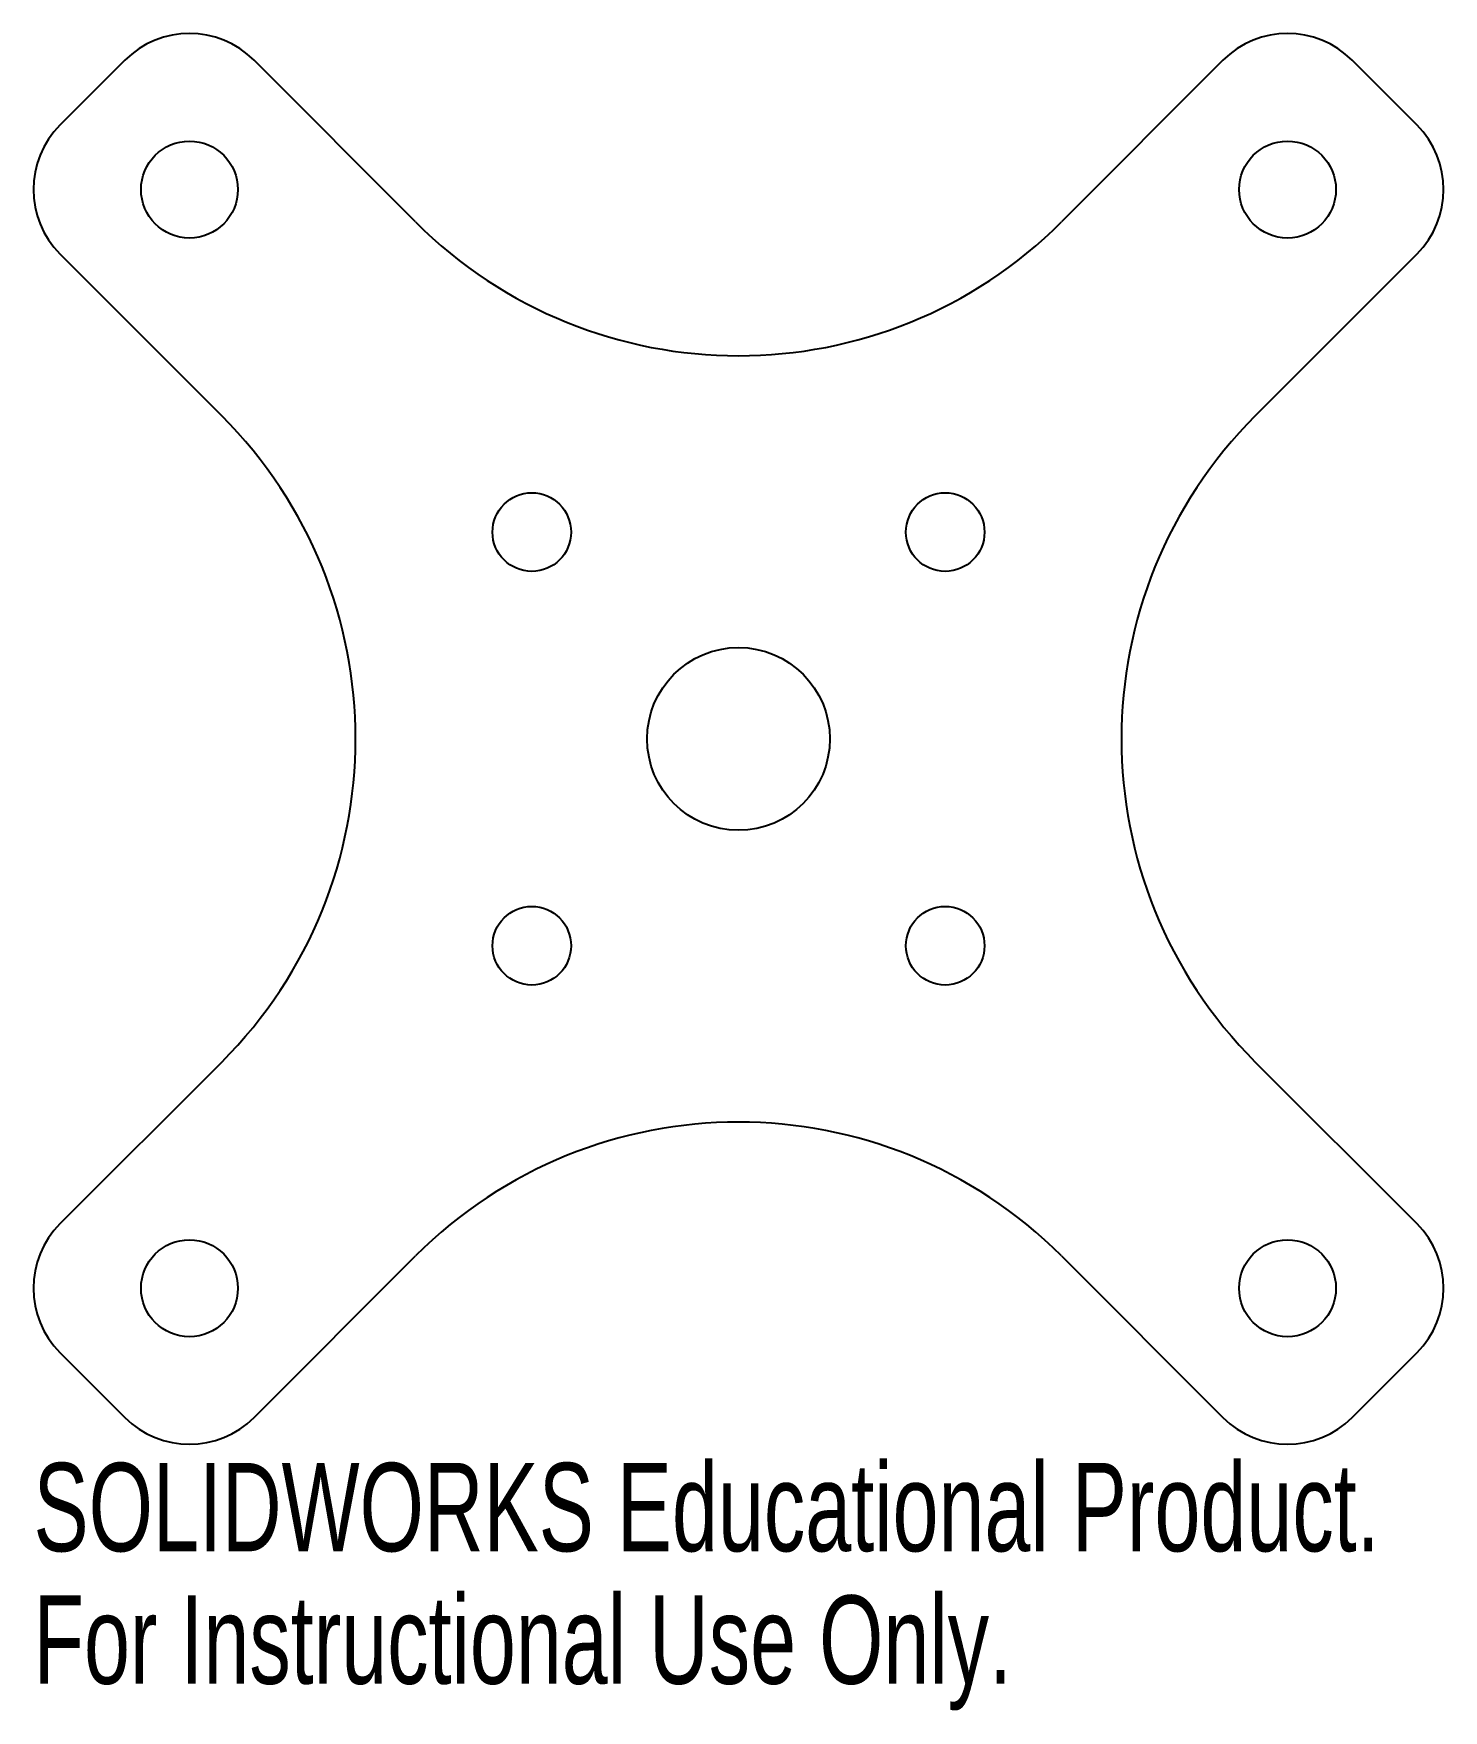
# Model space of a CAD drawing. Header units: millimetres. Extents: x -38.6 to 38.6, y -53.1 to 38.6.
import ezdxf

# ---------------------------------------------------------------- set-up
doc = ezdxf.new("R2010")
doc.units = ezdxf.units.MM
doc.styles.add('SLDTEXTSTYLE0', font='TXT', dxfattribs={"width": 0.7})

msp = doc.modelspace()

# ---------------------------------------------------------------- linework, layer by layer
at = {"color": 7, "linetype": 'Continuous', "lineweight": 25}
for p, q in [((-33.588, 37.123), (-37.123, 33.588)), ((-17.678, 28.284), (-26.517, 37.123)), ((26.517, 37.123), (17.678, 28.284)), ((37.123, 33.588), (33.588, 37.123)), ((-37.123, 26.517), (-28.284, 17.678)), ((28.284, 17.678), (37.123, 26.517)), ((-28.284, -17.678), (-37.123, -26.517)), ((37.123, -26.517), (28.284, -17.678)), ((-26.517, -37.123), (-17.678, -28.284)), ((17.678, -28.284), (26.517, -37.123)), ((-37.123, -33.588), (-33.588, -37.123)), ((33.588, -37.123), (37.123, -33.588))]:
    msp.add_line(p, q, dxfattribs=at)
for centre, radius in [((-30.052, 30.052), 2.65), ((30.052, 30.052), 2.65), ((-11.314, 11.314), 2.15), ((11.314, 11.314), 2.15), ((0, 0), 5), ((-11.314, -11.314), 2.15), ((11.314, -11.314), 2.15), ((-30.052, -30.052), 2.65), ((30.052, -30.052), 2.65)]:
    msp.add_circle(centre, radius, dxfattribs=at)
for centre, radius, start, end in [((-30.052, 33.588), 5, 45, 135), ((30.052, 33.588), 5, 45, 135), ((-33.588, 30.052), 5, 135, 225), ((33.588, 30.052), 5, 315, 45), ((0, 45.962), 25, 225, 315), ((-45.962, 0), 25, 315, 45), ((45.962, 0), 25, 135, 225), ((0, -45.962), 25, 45, 135), ((-33.588, -30.052), 5, 135, 225), ((33.588, -30.052), 5, 315, 45), ((-30.052, -33.588), 5, 225, 315), ((30.052, -33.588), 5, 225, 315)]:
    msp.add_arc(centre, radius, start, end, dxfattribs=at)

# ---------------------------------------------------------------- texts
at = {"color": 7, "linetype": 'Continuous', "char_height": 4.83362, "attachment_point": 1, "style": 'SLDTEXTSTYLE0'}
for s, insert in [('SOLIDWORKS Educational Product.', (-38.588, -39.607)), ('For Instructional Use Only.', (-38.588, -46.858))]:
    msp.add_mtext(s, dxfattribs=dict(at, insert=insert))

doc.saveas('drawing.dxf')
